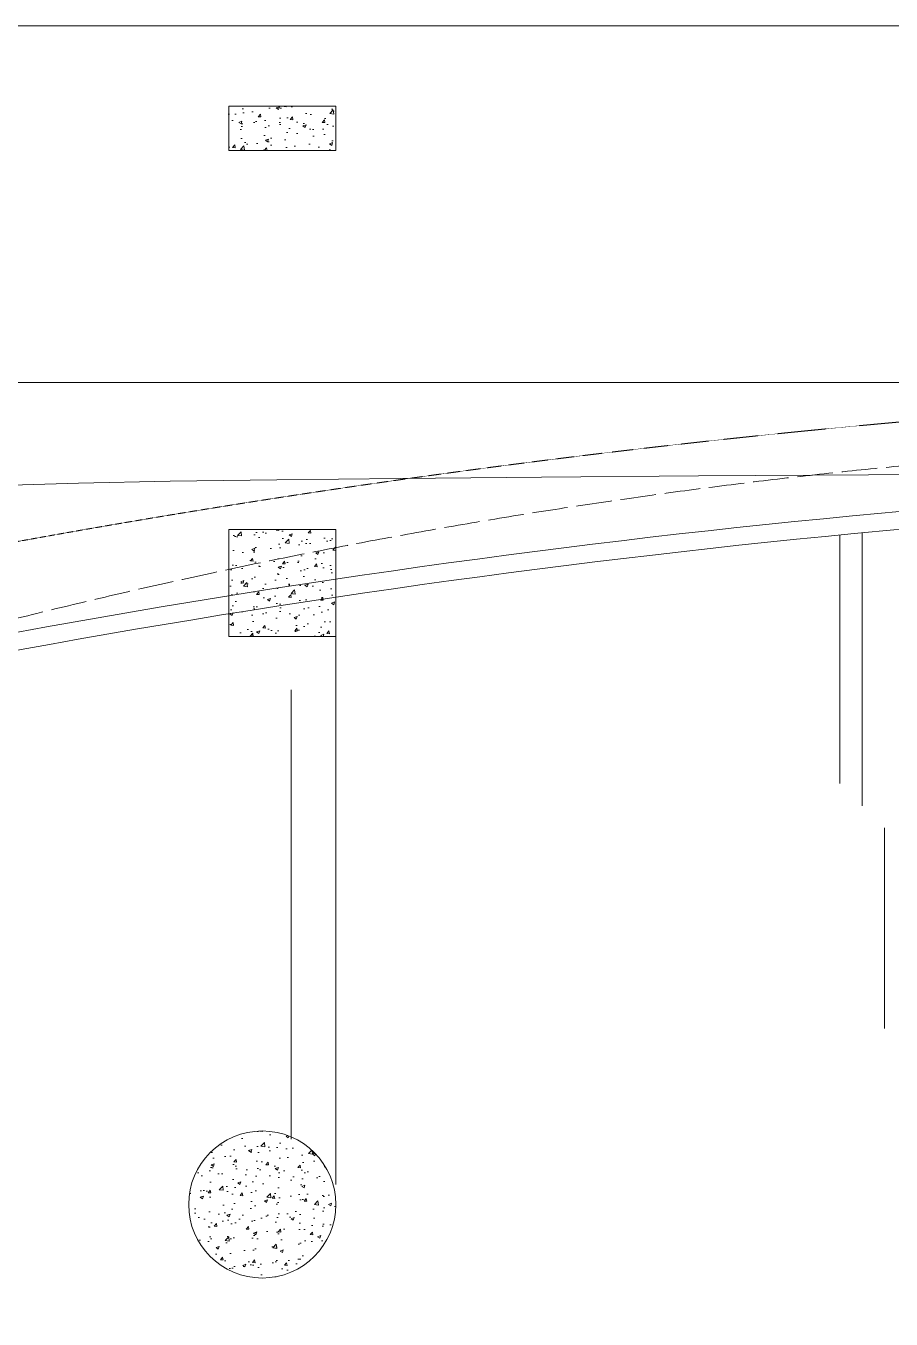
# Model space of a CAD drawing. Extents: x 227908 to 346795, y -79583 to 2597.
# Drawn here: x 247035 to 255766, y -19171 to -6111 of the extents above; entities that cross this region are included whole.
import ezdxf

# ---------------------------------------------------------------- set-up
doc = ezdxf.new("R2010")
doc.units = 0
doc.header["$LTSCALE"] = 3
doc.header["$MEASUREMENT"] = 0
for name, pattern in [('ACAD_ISO02W100', [15, 12, -3]), ('ACAD_ISO04W100', [30.5, 24, -3, 0.5, -3]), ('HIDDEN', [0.375, 0.25, -0.125])]:
    doc.linetypes.add(name, pattern=pattern)
doc.layers.add('Cable', color=4, linetype='ACAD_ISO02W100', lineweight=13)
for name, color, linetype in [('COL', 1, 'CONTINUOUS'), ('COL 02 - 08', 178, 'CONTINUOUS'), ('HATCH', 8, 'CONTINUOUS'), ('HATCH 1', 172, 'CONTINUOUS'), ('SITE BSMNT', 5, 'ACAD_ISO04W100'), ('SITE GR', 5, 'CONTINUOUS'), ('STAIR09-19', 172, 'CONTINUOUS'), ('WIN', 7, 'CONTINUOUS')]:
    doc.layers.add(name, color=color, linetype=linetype)

msp = doc.modelspace()

# ---------------------------------------------------------------- hatches: boundary and pattern name
at = {"layer": 'HATCH', "lineweight": 13}
h = msp.add_hatch(dxfattribs=at)
h.set_pattern_fill('AR-CONC', color=0, scale=45, style=0)
h.set_pattern_definition([(50, (235763.01, -37970.96), (322.767, -28.2385), [33.75, -371.25]), (355, (235763, -37970.96), (-62.438, 338.4865), [27, -297]), (100.4514, (235789.9, -37973.3), (260.3292, 310.2478), [28.683, -315.514]), (46.1842, (235763, -37880.96), (480.2585, -74.4836), [50.625, -556.875]), (96.6356, (235803.04, -37887.16), (420.598, 438.353), [43.025, -473.271]), (351.1842, (235763, -37880.96), (420.598, 438.353), [40.5, -445.5]), (21, (235808.01, -37903.46), (268.6082, -181.1785), [33.75, -371.25]), (326, (235808, -37903.46), (109.492, 326.3175), [27, -297]), (71.4514, (235830.4, -37918.56), (378.1002, 145.1387), [28.683, -315.514]), (37.5, (235763.01, -37970.96), (5.47193, 149.80223), [0, -293.4, 0, -301.5, 0, -298.125]), (7.5, (235763.01, -37970.96), (118.3813, 177.4853), [0, -171.9, 0, -286.65, 0, -113.625]), (327.5, (235662.66, -37970.96), (240.2201, -10.1497), [0, -112.5, 0, -351, 0, -465.75]), (317.5, (235617.66, -37970.96), (262.4338, 45.0472), [0, -146.25, 0, -233.1, 0, -330.75])])
h.paths.add_polyline_path([(250163.01356, -11195.95741), (249083.01356, -11195.95741), (249083.01356, -12275.95741), (250163.01356, -12275.95741)])
h = msp.add_hatch(dxfattribs=at)
h.set_pattern_fill('AR-CONC', color=0, scale=45, style=0)
h.set_pattern_definition([(50, (235763.01, -38060.96), (322.767, -28.2385), [33.75, -371.25]), (355, (235763, -38060.96), (-62.438, 338.4865), [27, -297]), (100.4514, (235789.9, -38063.3), (260.3292, 310.2478), [28.683, -315.514]), (46.1842, (235763, -37970.96), (480.2585, -74.4836), [50.625, -556.875]), (96.6356, (235803.04, -37977.16), (420.598, 438.353), [43.025, -473.271]), (351.1842, (235763, -37970.96), (420.598, 438.353), [40.5, -445.5]), (21, (235808.01, -37993.46), (268.6082, -181.1785), [33.75, -371.25]), (326, (235808, -37993.46), (109.492, 326.3175), [27, -297]), (71.4514, (235830.4, -38008.56), (378.1, 145.1387), [28.683, -315.514]), (37.5, (235763.01, -38060.96), (5.47193, 149.80223), [0, -293.4, 0, -301.5, 0, -298.125]), (7.5, (235763.01, -38060.96), (118.3813, 177.4853), [0, -171.9, 0, -286.65, 0, -113.625]), (327.5, (235662.66, -38060.96), (240.2201, -10.1497), [0, -112.5, 0, -351, 0, -465.75]), (317.5, (235617.66, -38060.96), (262.4338, 45.0472), [0, -146.25, 0, -233.1, 0, -330.75])])
h.paths.add_polyline_path([(248678.01356, -18013.45741, 1), (250163.01356, -18013.45741, 1)])
at = {"layer": 'HATCH 1', "lineweight": 13}
h = msp.add_hatch(dxfattribs=at)
h.set_pattern_fill('AR-CONC', color=0, scale=45, style=0)
h.set_pattern_definition([(50, (241433.01, -37970.96), (322.767, -28.2385), [33.75, -371.25]), (355, (241433, -37970.96), (-62.438, 338.4865), [27, -297]), (100.4514, (241459.9, -37973.3), (260.3292, 310.2478), [28.683, -315.514]), (46.1842, (241433, -37880.96), (480.2585, -74.4836), [50.625, -556.875]), (96.6356, (241473.04, -37887.16), (420.598, 438.353), [43.0246, -473.271]), (351.1842, (241433, -37880.96), (420.598, 438.353), [40.5, -445.5]), (21, (241478.01, -37903.46), (268.6082, -181.1785), [33.75, -371.25]), (326, (241478, -37903.46), (109.492, 326.3175), [27, -297]), (71.4514, (241500.4, -37918.56), (378.1002, 145.1387), [28.683, -315.514]), (37.5, (241433.01, -37970.96), (5.47193, 149.80223), [0, -293.4, 0, -301.5, 0, -298.125]), (7.5, (241433.01, -37970.96), (118.3813, 177.4853), [0, -171.9, 0, -286.65, 0, -113.625]), (327.5, (241332.66, -37970.96), (240.2201, -10.1497), [0, -112.5, 0, -351, 0, -465.75]), (317.5, (241287.66, -37970.96), (262.4338, 45.0472), [0, -146.25, 0, -233.1, 0, -330.75])])
h.paths.add_polyline_path([(249083.01356, -7370.95741), (250163.01356, -7370.95741), (250163.01356, -6920.95741), (249083.01356, -6920.95741)])

# ---------------------------------------------------------------- linework, layer by layer
at = {"layer": 'Cable', "color": 0, "lineweight": 13, "ltscale": 10}
msp.add_arc((261665.56609, -70752.59416), 60476.77528, 94.4522992855, 105.906243072, dxfattribs=at)
at = {"layer": 'COL', "color": 0, "lineweight": 13}
msp.add_lwpolyline([(249083.01356, -11195.95741), (250163.01356, -11195.95741), (250163.01356, -12275.95741), (249083.01356, -12275.95741)], close=True, dxfattribs=at)
msp.add_circle((249420.51356, -18013.45741), 742.5, dxfattribs=at)
at = {"layer": 'COL 02 - 08', "color": 0, "lineweight": 13}
msp.add_lwpolyline([(249083.01356, -7370.95741), (250163.01356, -7370.95741), (250163.01356, -6920.95741), (249083.01356, -6920.95741)], close=True, dxfattribs=at)
at = {"layer": 'SITE BSMNT', "color": 0, "lineweight": 13, "ltscale": 0.025}
msp.add_line((289763.01356, -6110.95741), (235763.01356, -6110.95741), dxfattribs=at)
msp.add_line((289763.01356, -6110.95741), (235763.01356, -6110.95741), dxfattribs=at)
at = {"layer": 'SITE GR', "color": 0, "lineweight": 13, "ltscale": 0.025}
msp.add_line((289763.01356, -6110.95741), (235763.01356, -6110.95741), dxfattribs=at)
at = {"layer": 'STAIR09-19', "color": 0, "lineweight": 13}
for p, q in [((255473.01527, -11230.89109), (255473.04305, -13986.03644)), ((255248.01356, -11252.47061), (255248.01356, -13761.28404)), ((250163.01356, -11880.12037), (250163.01356, -17811.28404)), ((249713.01356, -12815.95741), (249713.01356, -17354.56131)), ((255698.04998, -14211.02951), (255698.16058, -16235.89634))]:
    msp.add_line(p, q, dxfattribs=at)
at = {"layer": 'WIN', "color": 0, "lineweight": 13}
msp.add_lwpolyline([(289763.01371, -34370.95735), (289763.01371, -9710.95726), (240263.01371, -9710.95726), (240263.01371, -34370.95735)], close=True, dxfattribs=at)
msp.add_lwpolyline([(257358.89919, -10635.65133), (255538.66269, -10644.12745), (253822.10716, -10654.88959), (252237.12885, -10667.23884), (250811.624, -10680.47629), (249565.89481, -10694.29111), (248489.86723, -10709.92486), (247565.87315, -10729.0072), (246776.24447, -10753.16777)], dxfattribs=at)
at = {"layer": 'WIN', "color": 0, "linetype": 'HIDDEN', "lineweight": 13}
msp.add_arc((264751.79156, -109161.05017), 99448.75392, 79.1112184515, 100.9172811717, dxfattribs=at)
at = {"layer": 'WIN', "color": 0, "lineweight": 13}
for radius in [98548.75392, 98368.75392]:
    msp.add_arc((264751.79156, -109161.05017), radius, 79.1112184515, 100.9172811717, dxfattribs=at)

doc.saveas('drawing.dxf')
